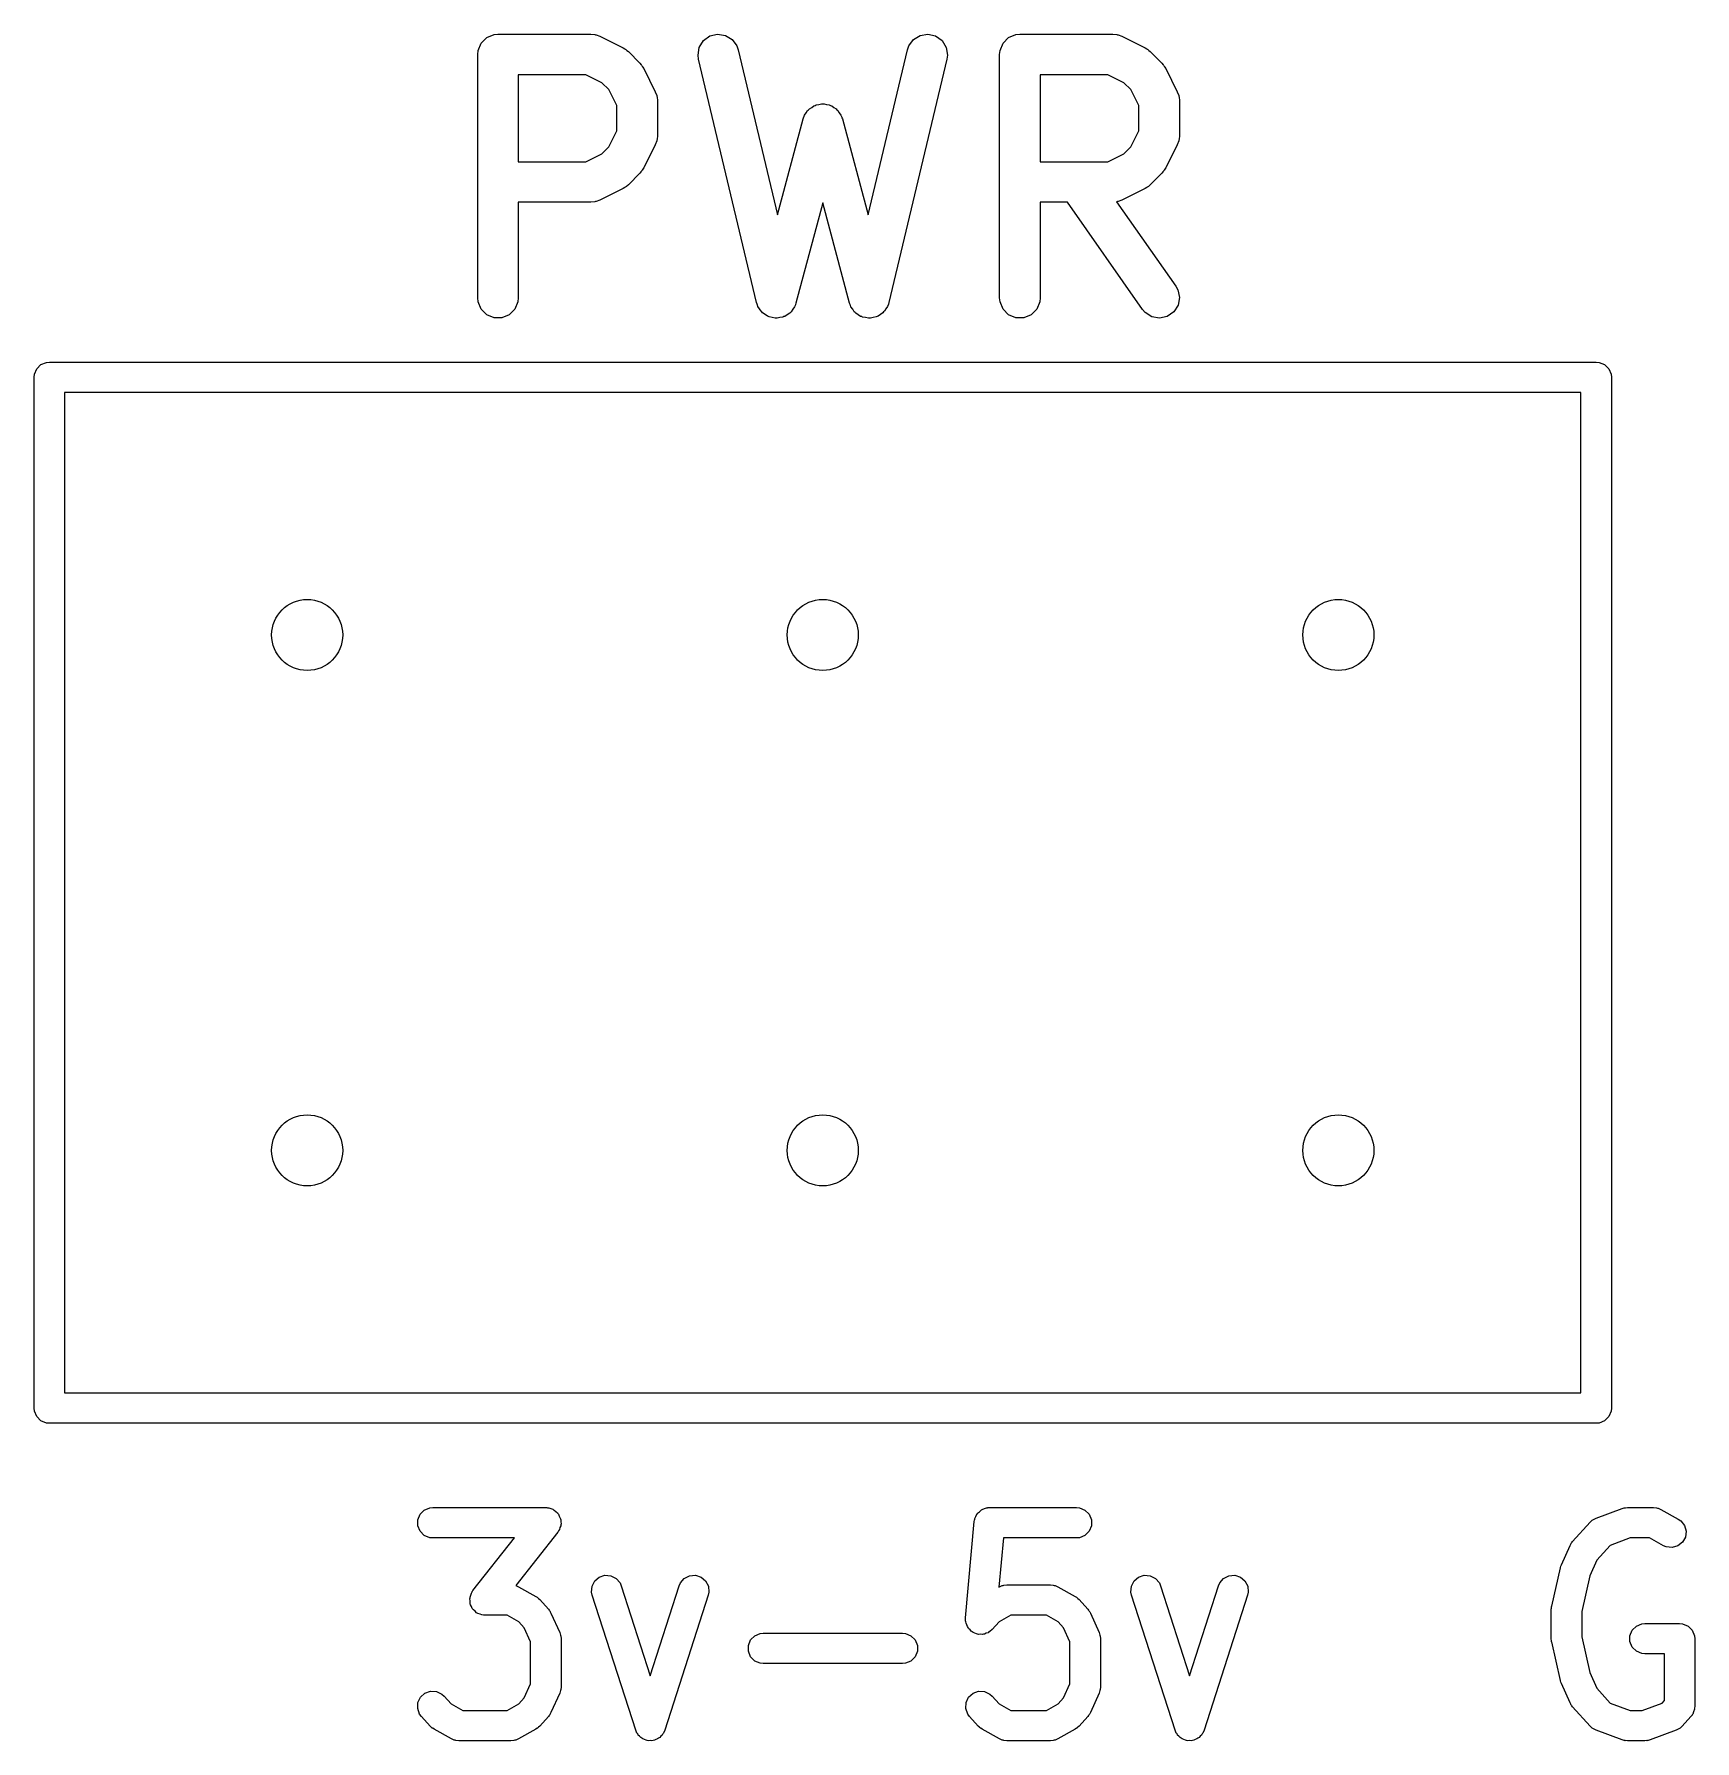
# Model space of a CAD drawing. Extents: x -0.08 to 2.08, y -0.05 to 2.57.
# Drawn here: x 0.9179 to 1.24, y 2.2331 to 2.5642 of the extents above; entities that cross this region are included whole.
import ezdxf

# ---------------------------------------------------------------- set-up
doc = ezdxf.new("R2010")
doc.units = 0
doc.header["$MEASUREMENT"] = 0
doc.layers.add('BLACK', color=7, linetype='CONTINUOUS')

msp = doc.modelspace()

# ---------------------------------------------------------------- linework, layer by layer
at = {"layer": 'BLACK', "linetype": 'CONTINUOUS'}
for p, q in [((1.0046, 2.56246), (1.00569, 2.56355)), ((1.00569, 2.56355), (1.00711, 2.56413)), ((1.00711, 2.56413), (1.00787, 2.56421)), ((1.00787, 2.56421), (1.02587, 2.56421)), ((1.02587, 2.56421), (1.02664, 2.56413)), ((1.02664, 2.56413), (1.02677, 2.56408)), ((1.02677, 2.56408), (1.02691, 2.56407)), ((1.02691, 2.56407), (1.02763, 2.56379)), ((1.02763, 2.56379), (1.03213, 2.56154)), ((1.04773, 2.56295), (1.04898, 2.56385)), ((1.04898, 2.56385), (1.05047, 2.56421)), ((1.05047, 2.56421), (1.05199, 2.56396)), ((1.05199, 2.56396), (1.0533, 2.56316)), ((1.0533, 2.56316), (1.0542, 2.56191)), ((1.08754, 2.56191), (1.08844, 2.56316)), ((1.08844, 2.56316), (1.08974, 2.56396)), ((1.08974, 2.56396), (1.09126, 2.56421)), ((1.09126, 2.56421), (1.09276, 2.56385)), ((1.09276, 2.56385), (1.094, 2.56295)), ((1.10584, 2.56246), (1.10692, 2.56355)), ((1.10692, 2.56355), (1.10834, 2.56413)), ((1.10834, 2.56413), (1.10911, 2.56421)), ((1.10911, 2.56421), (1.12711, 2.56421)), ((1.12711, 2.56421), (1.12788, 2.56413)), ((1.12788, 2.56413), (1.12801, 2.56408)), ((1.12801, 2.56408), (1.12815, 2.56407)), ((1.12815, 2.56407), (1.12887, 2.56379)), ((1.12887, 2.56379), (1.13337, 2.56154)), ((1.00394, 2.56027), (1.00401, 2.56104)), ((1.00394, 2.51303), (1.00394, 2.56027)), ((1.00401, 2.56104), (1.0046, 2.56246)), ((1.03213, 2.56154), (1.03246, 2.56134)), ((1.03246, 2.56134), (1.03256, 2.5613)), ((1.03256, 2.5613), (1.03267, 2.56121)), ((1.03267, 2.56121), (1.03279, 2.56113)), ((1.03279, 2.56113), (1.03285, 2.56105)), ((1.03285, 2.56105), (1.03316, 2.56081)), ((1.03316, 2.56081), (1.0354, 2.55856)), ((1.04668, 2.56012), (1.04693, 2.56164)), ((1.04679, 2.55936), (1.04668, 2.56012)), ((1.04693, 2.56164), (1.04773, 2.56295)), ((1.0542, 2.56191), (1.05445, 2.56118)), ((1.05445, 2.56118), (1.06208, 2.52912)), ((1.07965, 2.52912), (1.08728, 2.56118)), ((1.08728, 2.56118), (1.08754, 2.56191)), ((1.094, 2.56295), (1.0948, 2.56164)), ((1.0948, 2.56164), (1.09505, 2.56012)), ((1.09505, 2.56012), (1.09494, 2.55936)), ((1.10517, 2.56027), (1.10525, 2.56104)), ((1.10517, 2.51303), (1.10517, 2.56027)), ((1.10525, 2.56104), (1.10584, 2.56246)), ((1.13337, 2.56154), (1.1337, 2.56134)), ((1.1337, 2.56134), (1.1338, 2.5613)), ((1.1338, 2.5613), (1.1339, 2.56121)), ((1.1339, 2.56121), (1.13402, 2.56113)), ((1.13402, 2.56113), (1.13409, 2.56105)), ((1.13409, 2.56105), (1.13439, 2.56081)), ((1.13439, 2.56081), (1.13664, 2.55856)), ((1.02494, 2.55633), (1.01181, 2.55633)), ((1.01181, 2.55633), (1.01181, 2.53946)), ((1.02804, 2.55479), (1.02494, 2.55633)), ((1.0354, 2.55856), (1.03565, 2.55825)), ((1.03565, 2.55825), (1.03573, 2.55819)), ((1.03573, 2.55819), (1.03581, 2.55807)), ((1.03581, 2.55807), (1.03589, 2.55796)), ((1.03589, 2.55796), (1.03593, 2.55786)), ((1.03593, 2.55786), (1.03614, 2.55753)), ((1.03614, 2.55753), (1.03839, 2.55303)), ((1.05804, 2.51212), (1.04679, 2.55936)), ((1.09494, 2.55936), (1.08369, 2.51212)), ((1.12618, 2.55633), (1.11305, 2.55633)), ((1.11305, 2.55633), (1.11305, 2.53946)), ((1.12928, 2.55479), (1.12618, 2.55633)), ((1.13664, 2.55856), (1.13689, 2.55825)), ((1.13689, 2.55825), (1.13697, 2.55819)), ((1.13697, 2.55819), (1.13704, 2.55807)), ((1.13704, 2.55807), (1.13713, 2.55796)), ((1.13713, 2.55796), (1.13717, 2.55786)), ((1.13717, 2.55786), (1.13738, 2.55753)), ((1.13738, 2.55753), (1.13963, 2.55303)), ((1.02939, 2.55344), (1.02804, 2.55479)), ((1.03093, 2.55034), (1.02939, 2.55344)), ((1.03839, 2.55303), (1.03867, 2.55231)), ((1.13062, 2.55344), (1.12928, 2.55479)), ((1.13217, 2.55034), (1.13062, 2.55344)), ((1.13963, 2.55303), (1.13991, 2.55231)), ((1.03093, 2.54545), (1.03093, 2.55034)), ((1.03867, 2.55231), (1.03868, 2.55217)), ((1.03868, 2.55217), (1.03873, 2.55204)), ((1.03873, 2.55204), (1.03881, 2.55127)), ((1.03881, 2.55127), (1.03881, 2.54452)), ((1.06811, 2.54953), (1.06827, 2.54973)), ((1.06827, 2.54973), (1.06872, 2.54999)), ((1.06872, 2.54999), (1.06913, 2.55031)), ((1.06913, 2.55031), (1.06938, 2.55037)), ((1.06938, 2.55037), (1.0696, 2.5505)), ((1.0696, 2.5505), (1.07011, 2.55057)), ((1.07011, 2.55057), (1.07061, 2.5507)), ((1.07061, 2.5507), (1.07087, 2.55067)), ((1.07087, 2.55067), (1.07112, 2.5507)), ((1.07112, 2.5507), (1.07162, 2.55057)), ((1.07162, 2.55057), (1.07214, 2.5505)), ((1.07214, 2.5505), (1.07236, 2.55037)), ((1.07236, 2.55037), (1.0726, 2.55031)), ((1.0726, 2.55031), (1.07302, 2.54999)), ((1.07302, 2.54999), (1.07347, 2.54973)), ((1.07347, 2.54973), (1.07362, 2.54953)), ((1.13217, 2.54545), (1.13217, 2.55034)), ((1.13991, 2.55231), (1.13992, 2.55217)), ((1.13992, 2.55217), (1.13997, 2.55204)), ((1.13997, 2.55204), (1.14004, 2.55127)), ((1.14004, 2.55127), (1.14004, 2.54452)), ((1.06208, 2.52912), (1.06706, 2.54779)), ((1.06706, 2.54779), (1.06713, 2.54797)), ((1.06713, 2.54797), (1.06714, 2.54804)), ((1.06714, 2.54804), (1.06719, 2.54813)), ((1.06719, 2.54813), (1.06733, 2.54851)), ((1.06733, 2.54851), (1.06765, 2.54892)), ((1.06765, 2.54892), (1.06791, 2.54937)), ((1.06791, 2.54937), (1.06811, 2.54953)), ((1.07362, 2.54953), (1.07382, 2.54937)), ((1.07382, 2.54937), (1.07408, 2.54892)), ((1.07408, 2.54892), (1.0744, 2.54851)), ((1.0744, 2.54851), (1.07454, 2.54813)), ((1.07454, 2.54813), (1.07459, 2.54804)), ((1.07459, 2.54804), (1.0746, 2.54797)), ((1.0746, 2.54797), (1.07467, 2.54779)), ((1.07467, 2.54779), (1.07965, 2.52912)), ((1.02939, 2.54236), (1.03093, 2.54545)), ((1.03867, 2.54348), (1.03839, 2.54276)), ((1.03868, 2.54363), (1.03867, 2.54348)), ((1.03873, 2.54376), (1.03868, 2.54363)), ((1.03881, 2.54452), (1.03873, 2.54376)), ((1.13062, 2.54236), (1.13217, 2.54545)), ((1.13991, 2.54348), (1.13963, 2.54276)), ((1.13992, 2.54363), (1.13991, 2.54348)), ((1.13997, 2.54376), (1.13992, 2.54363)), ((1.14004, 2.54452), (1.13997, 2.54376)), ((1.02494, 2.53946), (1.02804, 2.54101)), ((1.02804, 2.54101), (1.02939, 2.54236)), ((1.03839, 2.54276), (1.03614, 2.53826)), ((1.12618, 2.53946), (1.12928, 2.54101)), ((1.12928, 2.54101), (1.13062, 2.54236)), ((1.13963, 2.54276), (1.13738, 2.53826)), ((1.01181, 2.53946), (1.02494, 2.53946)), ((1.0354, 2.53724), (1.03316, 2.53499)), ((1.03565, 2.53754), (1.0354, 2.53724)), ((1.03573, 2.53761), (1.03565, 2.53754)), ((1.03581, 2.53773), (1.03573, 2.53761)), ((1.03589, 2.53784), (1.03581, 2.53773)), ((1.03593, 2.53793), (1.03589, 2.53784)), ((1.03614, 2.53826), (1.03593, 2.53793)), ((1.11305, 2.53946), (1.12618, 2.53946)), ((1.13664, 2.53724), (1.13439, 2.53499)), ((1.13689, 2.53754), (1.13664, 2.53724)), ((1.13697, 2.53761), (1.13689, 2.53754)), ((1.13704, 2.53773), (1.13697, 2.53761)), ((1.13713, 2.53784), (1.13704, 2.53773)), ((1.13717, 2.53793), (1.13713, 2.53784)), ((1.13738, 2.53826), (1.13717, 2.53793)), ((1.03213, 2.53425), (1.02763, 2.532)), ((1.03246, 2.53446), (1.03213, 2.53425)), ((1.03256, 2.5345), (1.03246, 2.53446)), ((1.03267, 2.53459), (1.03256, 2.5345)), ((1.03279, 2.53466), (1.03267, 2.53459)), ((1.03285, 2.53474), (1.03279, 2.53466)), ((1.03316, 2.53499), (1.03285, 2.53474)), ((1.13337, 2.53425), (1.12887, 2.532)), ((1.1337, 2.53446), (1.13337, 2.53425)), ((1.1338, 2.5345), (1.1337, 2.53446)), ((1.1339, 2.53459), (1.1338, 2.5345)), ((1.13402, 2.53466), (1.1339, 2.53459)), ((1.13409, 2.53474), (1.13402, 2.53466)), ((1.13439, 2.53499), (1.13409, 2.53474)), ((1.02587, 2.53159), (1.01181, 2.53159)), ((1.01181, 2.53159), (1.01181, 2.51303)), ((1.02664, 2.53166), (1.02587, 2.53159)), ((1.02677, 2.53172), (1.02664, 2.53166)), ((1.02691, 2.53173), (1.02677, 2.53172)), ((1.02763, 2.532), (1.02691, 2.53173)), ((1.07087, 2.53149), (1.06567, 2.51201)), ((1.07606, 2.51201), (1.07087, 2.53149)), ((1.11831, 2.53159), (1.11305, 2.53159)), ((1.11305, 2.53159), (1.11305, 2.51303)), ((1.13288, 2.51077), (1.11831, 2.53159)), ((1.12788, 2.53166), (1.12787, 2.53166)), ((1.12787, 2.53166), (1.13933, 2.51529)), ((1.12801, 2.53172), (1.12788, 2.53166)), ((1.12815, 2.53173), (1.12801, 2.53172)), ((1.12887, 2.532), (1.12815, 2.53173)), ((1.13933, 2.51529), (1.13971, 2.51461)), ((1.13971, 2.51461), (1.14004, 2.51311)), ((1.00401, 2.51226), (1.00394, 2.51303)), ((1.0046, 2.51084), (1.00401, 2.51226)), ((1.00569, 2.50975), (1.0046, 2.51084)), ((1.01115, 2.51084), (1.01006, 2.50975)), ((1.01174, 2.51226), (1.01115, 2.51084)), ((1.01181, 2.51303), (1.01174, 2.51226)), ((1.05813, 2.51185), (1.05804, 2.51212)), ((1.05814, 2.51176), (1.05813, 2.51185)), ((1.05819, 2.51167), (1.05814, 2.51176)), ((1.05829, 2.51139), (1.05819, 2.51167)), ((1.05862, 2.51092), (1.05829, 2.51139)), ((1.05891, 2.51043), (1.05862, 2.51092)), ((1.05907, 2.51031), (1.05891, 2.51043)), ((1.05919, 2.51014), (1.05907, 2.51031)), ((1.05968, 2.50984), (1.05919, 2.51014)), ((1.06447, 2.51007), (1.06397, 2.50978)), ((1.06459, 2.51023), (1.06447, 2.51007)), ((1.06475, 2.51035), (1.06459, 2.51023)), ((1.06505, 2.51084), (1.06475, 2.51035)), ((1.0654, 2.51129), (1.06505, 2.51084)), ((1.06551, 2.51157), (1.0654, 2.51129)), ((1.06556, 2.51166), (1.06551, 2.51157)), ((1.06557, 2.51175), (1.06556, 2.51166)), ((1.06567, 2.51201), (1.06557, 2.51175)), ((1.07616, 2.51175), (1.07606, 2.51201)), ((1.07617, 2.51166), (1.07616, 2.51175)), ((1.07623, 2.51157), (1.07617, 2.51166)), ((1.07633, 2.51129), (1.07623, 2.51157)), ((1.07668, 2.51084), (1.07633, 2.51129)), ((1.07698, 2.51035), (1.07668, 2.51084)), ((1.07714, 2.51023), (1.07698, 2.51035)), ((1.07727, 2.51007), (1.07714, 2.51023)), ((1.07776, 2.50978), (1.07727, 2.51007)), ((1.08254, 2.51014), (1.08206, 2.50984)), ((1.08266, 2.51031), (1.08254, 2.51014)), ((1.08282, 2.51043), (1.08266, 2.51031)), ((1.08311, 2.51092), (1.08282, 2.51043)), ((1.08344, 2.51139), (1.08311, 2.51092)), ((1.08354, 2.51167), (1.08344, 2.51139)), ((1.08359, 2.51176), (1.08354, 2.51167)), ((1.0836, 2.51185), (1.08359, 2.51176)), ((1.08369, 2.51212), (1.0836, 2.51185)), ((1.10525, 2.51226), (1.10517, 2.51303)), ((1.10584, 2.51084), (1.10525, 2.51226)), ((1.10692, 2.50975), (1.10584, 2.51084)), ((1.11238, 2.51084), (1.1113, 2.50975)), ((1.11297, 2.51226), (1.11238, 2.51084)), ((1.11305, 2.51303), (1.11297, 2.51226)), ((1.13339, 2.51018), (1.13288, 2.51077)), ((1.13468, 2.50936), (1.13339, 2.51018)), ((1.13895, 2.5103), (1.13769, 2.50942)), ((1.13978, 2.5116), (1.13895, 2.5103)), ((1.14004, 2.51311), (1.13978, 2.5116)), ((1.00711, 2.50917), (1.00569, 2.50975)), ((1.00864, 2.50917), (1.00711, 2.50917)), ((1.01006, 2.50975), (1.00864, 2.50917)), ((1.06013, 2.50949), (1.05968, 2.50984)), ((1.06033, 2.50944), (1.06013, 2.50949)), ((1.0605, 2.50934), (1.06033, 2.50944)), ((1.06106, 2.50925), (1.0605, 2.50934)), ((1.06161, 2.5091), (1.06106, 2.50925)), ((1.06181, 2.50913), (1.06161, 2.5091)), ((1.06201, 2.50909), (1.06181, 2.50913)), ((1.06257, 2.50923), (1.06201, 2.50909)), ((1.06314, 2.5093), (1.06257, 2.50923)), ((1.06331, 2.5094), (1.06314, 2.5093)), ((1.06351, 2.50945), (1.06331, 2.5094)), ((1.06397, 2.50978), (1.06351, 2.50945)), ((1.07822, 2.50945), (1.07776, 2.50978)), ((1.07842, 2.5094), (1.07822, 2.50945)), ((1.0786, 2.5093), (1.07842, 2.5094)), ((1.07916, 2.50923), (1.0786, 2.5093)), ((1.07972, 2.50909), (1.07916, 2.50923)), ((1.07992, 2.50913), (1.07972, 2.50909)), ((1.08012, 2.5091), (1.07992, 2.50913)), ((1.08067, 2.50925), (1.08012, 2.5091)), ((1.08123, 2.50934), (1.08067, 2.50925)), ((1.08141, 2.50944), (1.08123, 2.50934)), ((1.0816, 2.50949), (1.08141, 2.50944)), ((1.08206, 2.50984), (1.0816, 2.50949)), ((1.10834, 2.50917), (1.10692, 2.50975)), ((1.10988, 2.50917), (1.10834, 2.50917)), ((1.1113, 2.50975), (1.10988, 2.50917)), ((1.13619, 2.50909), (1.13468, 2.50936)), ((1.13769, 2.50942), (1.13619, 2.50909)), ((0.91841, 2.49928), (0.91923, 2.50009)), ((0.91923, 2.50009), (0.92029, 2.50053)), ((0.92029, 2.50053), (0.92087, 2.50059)), ((0.92087, 2.50059), (1.22087, 2.50059)), ((1.22087, 2.50059), (1.22144, 2.50053)), ((1.22144, 2.50053), (1.22251, 2.50009)), ((1.22251, 2.50009), (1.22332, 2.49928)), ((0.91791, 2.49764), (0.91797, 2.49821)), ((0.91791, 2.29764), (0.91791, 2.49764)), ((0.91797, 2.49821), (0.91841, 2.49928)), ((1.22332, 2.49928), (1.22376, 2.49821)), ((1.22376, 2.49821), (1.22382, 2.49764)), ((1.22382, 2.49764), (1.22382, 2.29764)), ((0.92382, 2.49469), (0.92382, 2.30059)), ((1.21791, 2.49469), (0.92382, 2.49469)), ((1.21791, 2.30059), (1.21791, 2.49469)), ((0.92382, 2.30059), (1.21791, 2.30059)), ((0.91797, 2.29706), (0.91791, 2.29764)), ((0.91841, 2.296), (0.91797, 2.29706)), ((0.91923, 2.29518), (0.91841, 2.296)), ((0.92029, 2.29474), (0.91923, 2.29518)), ((0.92087, 2.29469), (0.92029, 2.29474)), ((1.22144, 2.29474), (1.22087, 2.29469)), ((1.22251, 2.29518), (1.22144, 2.29474)), ((1.22332, 2.296), (1.22251, 2.29518)), ((1.22376, 2.29706), (1.22332, 2.296)), ((1.22382, 2.29764), (1.22376, 2.29706)), ((1.22087, 2.29469), (0.92087, 2.29469)), ((0.99358, 2.27786), (0.99464, 2.2783)), ((0.99464, 2.2783), (0.99522, 2.27835)), ((0.99522, 2.27835), (1.01715, 2.27835)), ((1.01715, 2.27835), (1.01732, 2.27834)), ((1.01732, 2.27834), (1.01738, 2.27834)), ((1.01738, 2.27834), (1.01746, 2.27832)), ((1.01746, 2.27832), (1.01773, 2.2783)), ((1.01773, 2.2783), (1.0181, 2.27814)), ((1.10222, 2.27813), (1.10263, 2.2783)), ((1.10263, 2.2783), (1.10283, 2.27832)), ((1.10283, 2.27832), (1.10289, 2.27834)), ((1.10289, 2.27834), (1.10297, 2.27833)), ((1.10297, 2.27833), (1.10321, 2.27835)), ((1.10321, 2.27835), (1.12008, 2.27835)), ((1.12008, 2.27835), (1.12065, 2.2783)), ((1.12065, 2.2783), (1.12172, 2.27786)), ((1.22591, 2.27817), (1.2263, 2.27827)), ((1.2263, 2.27827), (1.22636, 2.2783)), ((1.22636, 2.2783), (1.22642, 2.2783)), ((1.22642, 2.2783), (1.22647, 2.27832)), ((1.22647, 2.27832), (1.22654, 2.27831)), ((1.22654, 2.27831), (1.22694, 2.27835)), ((1.22694, 2.27835), (1.232, 2.27835)), ((1.232, 2.27835), (1.23258, 2.2783)), ((1.23258, 2.2783), (1.23274, 2.27823)), ((1.23274, 2.27823), (1.23291, 2.27821)), ((1.23291, 2.27821), (1.23344, 2.27798)), ((0.99232, 2.27598), (0.99276, 2.27704)), ((0.99232, 2.27482), (0.99232, 2.27598)), ((0.99276, 2.27704), (0.99358, 2.27786)), ((1.0181, 2.27814), (1.01849, 2.27803)), ((1.01849, 2.27803), (1.01863, 2.27792)), ((1.01863, 2.27792), (1.01879, 2.27786)), ((1.01879, 2.27786), (1.01908, 2.27757)), ((1.01908, 2.27757), (1.0194, 2.27732)), ((1.0194, 2.27732), (1.01948, 2.27717)), ((1.01948, 2.27717), (1.01961, 2.27704)), ((1.01961, 2.27704), (1.01976, 2.27667)), ((1.01976, 2.27667), (1.01996, 2.27631)), ((1.01996, 2.27631), (1.01998, 2.27614)), ((1.01998, 2.27614), (1.02005, 2.27598)), ((1.02005, 2.27598), (1.02005, 2.27557)), ((1.02005, 2.27557), (1.0201, 2.27517)), ((1.0201, 2.27517), (1.02005, 2.275)), ((1.02005, 2.275), (1.02005, 2.27482)), ((1.09858, 2.25692), (1.10026, 2.27567)), ((1.10026, 2.27567), (1.10031, 2.2759)), ((1.10031, 2.27598), (1.10034, 2.27604)), ((1.10031, 2.2759), (1.10031, 2.27598)), ((1.10034, 2.27604), (1.10037, 2.27623)), ((1.10037, 2.27623), (1.10058, 2.27663)), ((1.10058, 2.27663), (1.10075, 2.27704)), ((1.10075, 2.27704), (1.10085, 2.27714)), ((1.10085, 2.27714), (1.10091, 2.27725)), ((1.10091, 2.27725), (1.10125, 2.27754)), ((1.10125, 2.27754), (1.10157, 2.27786)), ((1.10157, 2.27786), (1.10169, 2.27791)), ((1.10169, 2.27791), (1.10179, 2.27799)), ((1.10179, 2.27799), (1.10222, 2.27813)), ((1.12172, 2.27786), (1.12253, 2.27704)), ((1.12253, 2.27704), (1.12297, 2.27598)), ((1.12297, 2.27598), (1.12297, 2.27482)), ((1.21631, 2.27175), (1.21968, 2.2755)), ((1.21968, 2.2755), (1.22011, 2.27589)), ((1.22011, 2.27589), (1.22023, 2.27595)), ((1.22023, 2.27595), (1.22033, 2.27604)), ((1.22033, 2.27604), (1.22085, 2.27629)), ((1.22085, 2.27629), (1.22591, 2.27817)), ((1.23344, 2.27798), (1.23681, 2.27611)), ((1.23681, 2.27611), (1.23729, 2.27578)), ((1.23729, 2.27578), (1.238, 2.27488)), ((1.238, 2.27488), (1.23832, 2.27377)), ((0.99276, 2.27376), (0.99232, 2.27482)), ((0.99358, 2.27295), (0.99276, 2.27376)), ((0.99464, 2.2725), (0.99358, 2.27295)), ((0.99522, 2.27245), (0.99464, 2.2725)), ((1.01107, 2.27245), (0.99522, 2.27245)), ((1.00302, 2.26223), (1.01107, 2.27245)), ((1.01947, 2.27357), (1.01131, 2.26321)), ((1.01956, 2.27372), (1.01947, 2.27357)), ((1.01961, 2.27376), (1.01956, 2.27372)), ((1.01964, 2.27383), (1.01961, 2.27376)), ((1.01979, 2.27406), (1.01964, 2.27383)), ((1.0199, 2.27445), (1.01979, 2.27406)), ((1.02005, 2.27482), (1.0199, 2.27445)), ((1.1059, 2.27245), (1.10505, 2.26293)), ((1.12008, 2.27245), (1.1059, 2.27245)), ((1.12065, 2.2725), (1.12008, 2.27245)), ((1.12172, 2.27295), (1.12065, 2.2725)), ((1.12253, 2.27376), (1.12172, 2.27295)), ((1.12297, 2.27482), (1.12253, 2.27376)), ((1.21616, 2.27154), (1.21631, 2.27175)), ((1.22747, 2.27245), (1.22359, 2.27101)), ((1.23124, 2.27245), (1.22747, 2.27245)), ((1.23394, 2.27094), (1.23124, 2.27245)), ((1.23763, 2.27162), (1.23673, 2.2709)), ((1.23819, 2.27262), (1.23763, 2.27162)), ((1.23832, 2.27377), (1.23819, 2.27262)), ((1.21412, 2.26724), (1.21581, 2.27099)), ((1.21581, 2.27099), (1.21594, 2.27121)), ((1.21594, 2.27121), (1.21597, 2.27129)), ((1.21597, 2.27129), (1.21604, 2.27138)), ((1.21604, 2.27138), (1.2161, 2.27149)), ((1.2161, 2.27149), (1.21616, 2.27154)), ((1.22359, 2.27101), (1.22101, 2.26814)), ((1.23447, 2.27071), (1.23394, 2.27094)), ((1.23562, 2.27058), (1.23447, 2.27071)), ((1.23673, 2.2709), (1.23562, 2.27058)), ((1.02753, 2.26486), (1.02863, 2.26521)), ((1.02863, 2.26521), (1.02978, 2.26512)), ((1.02978, 2.26512), (1.0308, 2.26459)), ((1.044, 2.26459), (1.04503, 2.26512)), ((1.04503, 2.26512), (1.04618, 2.26521)), ((1.04618, 2.26521), (1.04727, 2.26486)), ((1.13214, 2.26486), (1.13324, 2.26521)), ((1.13324, 2.26521), (1.13439, 2.26512)), ((1.13439, 2.26512), (1.13541, 2.26459)), ((1.14861, 2.26459), (1.14964, 2.26512)), ((1.14964, 2.26512), (1.15079, 2.26521)), ((1.15079, 2.26521), (1.15188, 2.26486)), ((1.21225, 2.25918), (1.21394, 2.26668)), ((1.21394, 2.26669), (1.21403, 2.26696)), ((1.21394, 2.26668), (1.21394, 2.26669)), ((1.21394, 2.26668), (1.21394, 2.26668)), ((1.21403, 2.26696), (1.21412, 2.26722)), ((1.21412, 2.26723), (1.21412, 2.26724)), ((1.21412, 2.26722), (1.21412, 2.26723)), ((1.21963, 2.26509), (1.21808, 2.2582)), ((1.22101, 2.26814), (1.21963, 2.26509)), ((1.0026, 2.26135), (1.00271, 2.26174)), ((1.00271, 2.26174), (1.00286, 2.26197)), ((1.00286, 2.26197), (1.00289, 2.26204)), ((1.00289, 2.26204), (1.00293, 2.26209)), ((1.00293, 2.26209), (1.00302, 2.26223)), ((1.01131, 2.26321), (1.01184, 2.26298)), ((1.01184, 2.26298), (1.01521, 2.26111)), ((1.02603, 2.26194), (1.02613, 2.26309)), ((1.02615, 2.26137), (1.02603, 2.26194)), ((1.02613, 2.26309), (1.02665, 2.26411)), ((1.02665, 2.26411), (1.02753, 2.26486)), ((1.0308, 2.26459), (1.03155, 2.26371)), ((1.03155, 2.26371), (1.03178, 2.26318)), ((1.03178, 2.26318), (1.0374, 2.24568)), ((1.0374, 2.24568), (1.04303, 2.26318)), ((1.04303, 2.26318), (1.04326, 2.26371)), ((1.04326, 2.26371), (1.044, 2.26459)), ((1.04727, 2.26486), (1.04815, 2.26411)), ((1.04815, 2.26411), (1.04868, 2.26309)), ((1.04877, 2.26194), (1.04865, 2.26137)), ((1.04868, 2.26309), (1.04877, 2.26194)), ((1.10505, 2.26293), (1.10515, 2.26298)), ((1.10515, 2.26298), (1.10568, 2.26321)), ((1.10568, 2.26321), (1.10585, 2.26323)), ((1.10585, 2.26323), (1.106, 2.2633)), ((1.106, 2.2633), (1.10658, 2.26336)), ((1.10658, 2.26336), (1.11502, 2.26336)), ((1.11502, 2.26336), (1.11559, 2.2633)), ((1.11559, 2.2633), (1.11575, 2.26323)), ((1.11575, 2.26323), (1.11592, 2.26321)), ((1.11592, 2.26321), (1.11645, 2.26298)), ((1.11645, 2.26298), (1.11983, 2.26111)), ((1.13064, 2.26194), (1.13074, 2.26309)), ((1.13077, 2.26137), (1.13064, 2.26194)), ((1.13074, 2.26309), (1.13126, 2.26411)), ((1.13126, 2.26411), (1.13214, 2.26486)), ((1.13541, 2.26459), (1.13616, 2.26371)), ((1.13616, 2.26371), (1.13639, 2.26318)), ((1.13639, 2.26318), (1.14201, 2.24568)), ((1.14201, 2.24568), (1.14764, 2.26318)), ((1.14764, 2.26318), (1.14787, 2.26371)), ((1.14787, 2.26371), (1.14861, 2.26459)), ((1.15188, 2.26486), (1.15276, 2.26411)), ((1.15276, 2.26411), (1.15329, 2.26309)), ((1.15338, 2.26194), (1.15326, 2.26137)), ((1.15329, 2.26309), (1.15338, 2.26194)), ((1.0024, 2.26063), (1.00245, 2.2608)), ((1.00245, 2.26023), (1.0024, 2.26063)), ((1.00245, 2.26098), (1.0026, 2.26135)), ((1.00245, 2.2608), (1.00245, 2.26098)), ((1.00245, 2.25983), (1.00245, 2.26023)), ((1.00251, 2.25966), (1.00245, 2.25983)), ((1.00254, 2.25949), (1.00251, 2.25966)), ((1.00273, 2.25914), (1.00254, 2.25949)), ((1.00289, 2.25876), (1.00273, 2.25914)), ((1.00301, 2.25864), (1.00289, 2.25876)), ((1.0031, 2.25848), (1.00301, 2.25864)), ((1.00342, 2.25823), (1.0031, 2.25848)), ((1.01521, 2.26111), (1.01548, 2.26093)), ((1.01548, 2.26093), (1.01555, 2.26089)), ((1.01555, 2.26089), (1.01561, 2.26083)), ((1.01561, 2.26083), (1.01569, 2.26078)), ((1.01569, 2.26078), (1.01574, 2.26072)), ((1.01574, 2.26072), (1.01597, 2.2605)), ((1.01597, 2.2605), (1.01766, 2.25863)), ((1.01766, 2.25863), (1.01782, 2.25842)), ((1.01782, 2.25842), (1.01787, 2.25837)), ((1.01787, 2.25837), (1.01793, 2.25826)), ((1.03459, 2.23513), (1.02615, 2.26137)), ((1.04865, 2.26137), (1.04021, 2.23513)), ((1.11983, 2.26111), (1.12009, 2.26093)), ((1.12009, 2.26093), (1.12016, 2.26089)), ((1.12016, 2.26089), (1.12023, 2.26083)), ((1.12023, 2.26083), (1.1203, 2.26078)), ((1.1203, 2.26078), (1.12035, 2.26072)), ((1.12035, 2.26072), (1.12059, 2.2605)), ((1.12059, 2.2605), (1.12227, 2.25863)), ((1.12227, 2.25863), (1.12243, 2.25842)), ((1.12243, 2.25842), (1.12248, 2.25837)), ((1.12248, 2.25837), (1.12254, 2.25826)), ((1.1392, 2.23513), (1.13077, 2.26137)), ((1.15326, 2.26137), (1.14482, 2.23513)), ((1.21218, 2.2586), (1.21221, 2.25885)), ((1.21218, 2.25858), (1.21218, 2.2586)), ((1.21218, 2.25853), (1.21218, 2.25858)), ((1.21218, 2.2529), (1.21218, 2.25853)), ((1.21221, 2.25885), (1.21223, 2.2591)), ((1.21223, 2.2591), (1.21224, 2.25913)), ((1.21224, 2.25913), (1.21225, 2.25918)), ((1.0037, 2.25795), (1.00342, 2.25823)), ((1.00387, 2.25788), (1.0037, 2.25795)), ((1.004, 2.25777), (1.00387, 2.25788)), ((1.00439, 2.25766), (1.004, 2.25777)), ((1.00477, 2.25751), (1.00439, 2.25766)), ((1.00504, 2.25748), (1.00477, 2.25751)), ((1.00511, 2.25746), (1.00504, 2.25748)), ((1.00518, 2.25747), (1.00511, 2.25746)), ((1.00534, 2.25745), (1.00518, 2.25747)), ((1.00964, 2.25745), (1.00534, 2.25745)), ((1.01191, 2.25619), (1.00964, 2.25745)), ((1.01296, 2.25502), (1.01191, 2.25619)), ((1.0142, 2.25227), (1.01296, 2.25502)), ((1.01793, 2.25826), (1.018, 2.25816)), ((1.018, 2.25816), (1.01803, 2.25809)), ((1.01803, 2.25809), (1.01816, 2.25786)), ((1.01816, 2.25786), (1.01985, 2.25412)), ((1.09858, 2.25634), (1.09858, 2.25692)), ((1.09865, 2.25614), (1.09858, 2.25634)), ((1.09866, 2.25593), (1.09865, 2.25614)), ((1.09882, 2.25559), (1.09866, 2.25593)), ((1.09893, 2.25524), (1.09882, 2.25559)), ((1.09906, 2.25508), (1.09893, 2.25524)), ((1.09915, 2.25489), (1.09906, 2.25508)), ((1.10507, 2.25619), (1.10371, 2.25468)), ((1.10735, 2.25745), (1.10507, 2.25619)), ((1.11425, 2.25745), (1.10735, 2.25745)), ((1.11653, 2.25619), (1.11425, 2.25745)), ((1.11758, 2.25502), (1.11653, 2.25619)), ((1.11881, 2.25227), (1.11758, 2.25502)), ((1.12254, 2.25826), (1.12262, 2.25816)), ((1.12262, 2.25816), (1.12264, 2.25809)), ((1.12264, 2.25809), (1.12277, 2.25786)), ((1.12277, 2.25786), (1.12446, 2.25412)), ((1.21808, 2.2582), (1.21808, 2.25323)), ((1.22786, 2.25454), (1.22867, 2.25536)), ((1.22867, 2.25536), (1.22974, 2.2558)), ((1.22974, 2.2558), (1.23031, 2.25586)), ((1.23031, 2.25586), (1.23706, 2.25586)), ((1.23706, 2.25586), (1.23764, 2.2558)), ((1.23764, 2.2558), (1.2387, 2.25536)), ((1.2387, 2.25536), (1.23952, 2.25454)), ((1.0142, 2.24416), (1.0142, 2.25227)), ((1.01985, 2.25412), (1.02003, 2.25357)), ((1.02003, 2.25357), (1.02003, 2.25352)), ((1.02003, 2.25352), (1.02005, 2.25348)), ((1.02005, 2.25348), (1.02011, 2.2529)), ((1.02011, 2.2529), (1.02011, 2.24353)), ((1.05644, 2.2516), (1.05688, 2.25267)), ((1.05688, 2.25267), (1.0577, 2.25348)), ((1.0577, 2.25348), (1.05876, 2.25392)), ((1.05876, 2.25392), (1.05934, 2.25398)), ((1.05934, 2.25398), (1.08633, 2.25398)), ((1.08633, 2.25398), (1.08691, 2.25392)), ((1.08691, 2.25392), (1.08797, 2.25348)), ((1.08797, 2.25348), (1.08879, 2.25267)), ((1.08879, 2.25267), (1.08923, 2.2516)), ((1.09943, 2.25464), (1.09915, 2.25489)), ((1.09966, 2.25435), (1.09943, 2.25464)), ((1.09985, 2.25426), (1.09966, 2.25435)), ((1.10001, 2.25412), (1.09985, 2.25426)), ((1.10036, 2.25399), (1.10001, 2.25412)), ((1.10069, 2.25382), (1.10036, 2.25399)), ((1.1009, 2.2538), (1.10069, 2.25382)), ((1.1011, 2.25373), (1.1009, 2.2538)), ((1.10146, 2.25375), (1.1011, 2.25373)), ((1.10183, 2.25372), (1.10146, 2.25375)), ((1.10203, 2.25378), (1.10183, 2.25372)), ((1.10225, 2.25379), (1.10203, 2.25378)), ((1.10258, 2.25395), (1.10225, 2.25379)), ((1.10293, 2.25406), (1.10258, 2.25395)), ((1.10309, 2.2542), (1.10293, 2.25406)), ((1.10329, 2.25429), (1.10309, 2.2542)), ((1.10371, 2.25468), (1.10329, 2.25429)), ((1.11881, 2.24416), (1.11881, 2.25227)), ((1.12446, 2.25412), (1.12464, 2.25357)), ((1.12464, 2.25357), (1.12464, 2.25352)), ((1.12464, 2.25352), (1.12466, 2.25348)), ((1.12466, 2.25348), (1.12472, 2.2529)), ((1.12472, 2.2529), (1.12472, 2.24353)), ((1.21218, 2.25285), (1.21218, 2.2529)), ((1.21218, 2.25283), (1.21218, 2.25285)), ((1.21221, 2.25258), (1.21218, 2.25283)), ((1.21223, 2.25233), (1.21221, 2.25258)), ((1.21224, 2.25231), (1.21223, 2.25233)), ((1.21225, 2.25226), (1.21224, 2.25231)), ((1.21394, 2.24476), (1.21225, 2.25226)), ((1.21808, 2.25323), (1.21963, 2.24634)), ((1.22742, 2.25348), (1.22786, 2.25454)), ((1.22742, 2.25233), (1.22742, 2.25348)), ((1.22786, 2.25126), (1.22742, 2.25233)), ((1.23952, 2.25454), (1.23996, 2.25348)), ((1.23996, 2.25348), (1.24002, 2.2529)), ((1.24002, 2.2529), (1.24002, 2.23978)), ((1.05644, 2.25045), (1.05644, 2.2516)), ((1.05688, 2.24939), (1.05644, 2.25045)), ((1.0577, 2.24857), (1.05688, 2.24939)), ((1.05876, 2.24813), (1.0577, 2.24857)), ((1.08797, 2.24857), (1.08691, 2.24813)), ((1.08879, 2.24939), (1.08797, 2.24857)), ((1.08923, 2.25045), (1.08879, 2.24939)), ((1.08923, 2.2516), (1.08923, 2.25045)), ((1.22867, 2.25045), (1.22786, 2.25126)), ((1.22974, 2.25001), (1.22867, 2.25045)), ((1.23031, 2.24995), (1.22974, 2.25001)), ((1.23411, 2.24995), (1.23031, 2.24995)), ((1.23411, 2.24091), (1.23411, 2.24995)), ((1.05934, 2.24808), (1.05876, 2.24813)), ((1.08633, 2.24808), (1.05934, 2.24808)), ((1.08691, 2.24813), (1.08633, 2.24808)), ((1.21963, 2.24634), (1.22101, 2.24329)), ((0.99285, 2.24155), (0.99371, 2.24232)), ((0.99371, 2.24232), (0.9948, 2.2427)), ((0.9948, 2.2427), (0.99595, 2.24264)), ((0.99595, 2.24264), (0.99699, 2.24215)), ((0.99699, 2.24215), (0.99741, 2.24176)), ((1.01296, 2.24141), (1.0142, 2.24416)), ((1.01985, 2.24232), (1.01816, 2.23857)), ((1.02003, 2.24287), (1.01985, 2.24232)), ((1.02005, 2.24295), (1.02003, 2.24291)), ((1.02003, 2.24291), (1.02003, 2.24287)), ((1.02011, 2.24353), (1.02005, 2.24295)), ((1.09915, 2.24155), (1.10001, 2.24232)), ((1.10001, 2.24232), (1.1011, 2.2427)), ((1.1011, 2.2427), (1.10225, 2.24264)), ((1.10225, 2.24264), (1.10329, 2.24215)), ((1.10329, 2.24215), (1.10371, 2.24176)), ((1.11758, 2.24141), (1.11881, 2.24416)), ((1.12446, 2.24232), (1.12277, 2.23857)), ((1.12464, 2.24287), (1.12446, 2.24232)), ((1.12466, 2.24295), (1.12464, 2.24291)), ((1.12464, 2.24291), (1.12464, 2.24287)), ((1.12472, 2.24353), (1.12466, 2.24295)), ((1.21394, 2.24475), (1.21394, 2.24476)), ((1.21394, 2.24474), (1.21394, 2.24475)), ((1.21403, 2.24447), (1.21394, 2.24474)), ((1.21412, 2.24421), (1.21403, 2.24447)), ((1.21412, 2.2442), (1.21412, 2.24421)), ((1.21412, 2.24419), (1.21412, 2.2442)), ((1.21581, 2.24044), (1.21412, 2.24419)), ((1.22101, 2.24329), (1.22359, 2.24042)), ((0.9923, 2.23936), (0.99236, 2.24051)), ((0.99268, 2.23827), (0.9923, 2.23936)), ((0.99236, 2.24051), (0.99285, 2.24155)), ((0.99741, 2.24176), (0.99877, 2.24025)), ((0.99877, 2.24025), (1.00105, 2.23898)), ((1.00105, 2.23898), (1.00964, 2.23898)), ((1.00964, 2.23898), (1.01191, 2.24025)), ((1.01191, 2.24025), (1.01296, 2.24141)), ((1.01816, 2.23857), (1.01803, 2.23834)), ((1.0986, 2.23936), (1.09866, 2.24051)), ((1.09898, 2.23827), (1.0986, 2.23936)), ((1.09866, 2.24051), (1.09915, 2.24155)), ((1.10371, 2.24176), (1.10507, 2.24025)), ((1.10507, 2.24025), (1.10735, 2.23898)), ((1.10735, 2.23898), (1.11425, 2.23898)), ((1.11425, 2.23898), (1.11653, 2.24025)), ((1.11653, 2.24025), (1.11758, 2.24141)), ((1.12277, 2.23857), (1.12264, 2.23834)), ((1.21594, 2.24022), (1.21581, 2.24044)), ((1.21597, 2.24015), (1.21594, 2.24022)), ((1.21604, 2.24005), (1.21597, 2.24015)), ((1.2161, 2.23994), (1.21604, 2.24005)), ((1.21616, 2.23989), (1.2161, 2.23994)), ((1.21631, 2.23968), (1.21616, 2.23989)), ((1.21968, 2.23593), (1.21631, 2.23968)), ((1.22359, 2.24042), (1.22747, 2.23898)), ((1.22747, 2.23898), (1.22979, 2.23898)), ((1.22979, 2.23898), (1.23367, 2.24042)), ((1.23367, 2.24042), (1.23411, 2.24091)), ((1.23977, 2.23874), (1.2396, 2.23827)), ((1.23996, 2.2392), (1.23977, 2.23874)), ((1.23997, 2.23931), (1.23996, 2.2392)), ((1.23999, 2.23936), (1.23997, 2.23931)), ((1.24002, 2.23978), (1.23998, 2.23943)), ((1.23998, 2.23943), (1.23999, 2.23936)), ((0.99302, 2.23781), (0.99268, 2.23827)), ((0.99471, 2.23593), (0.99302, 2.23781)), ((0.99495, 2.23571), (0.99471, 2.23593)), ((0.995, 2.23565), (0.99495, 2.23571)), ((0.99507, 2.2356), (0.995, 2.23565)), ((0.99514, 2.23554), (0.99507, 2.2356)), ((0.99521, 2.23551), (0.99514, 2.23554)), ((0.99547, 2.23532), (0.99521, 2.23551)), ((0.99885, 2.23345), (0.99547, 2.23532)), ((1.01521, 2.23532), (1.01184, 2.23345)), ((1.01548, 2.23551), (1.01521, 2.23532)), ((1.01555, 2.23554), (1.01548, 2.23551)), ((1.01561, 2.2356), (1.01555, 2.23554)), ((1.01569, 2.23565), (1.01561, 2.2356)), ((1.01574, 2.23571), (1.01569, 2.23565)), ((1.01597, 2.23593), (1.01574, 2.23571)), ((1.01766, 2.23781), (1.01597, 2.23593)), ((1.01782, 2.23801), (1.01766, 2.23781)), ((1.01787, 2.23807), (1.01782, 2.23801)), ((1.01793, 2.23817), (1.01787, 2.23807)), ((1.018, 2.23827), (1.01793, 2.23817)), ((1.01803, 2.23834), (1.018, 2.23827)), ((1.09932, 2.23781), (1.09898, 2.23827)), ((1.10101, 2.23593), (1.09932, 2.23781)), ((1.10125, 2.23571), (1.10101, 2.23593)), ((1.1013, 2.23565), (1.10125, 2.23571)), ((1.10137, 2.2356), (1.1013, 2.23565)), ((1.10144, 2.23554), (1.10137, 2.2356)), ((1.10151, 2.23551), (1.10144, 2.23554)), ((1.10177, 2.23532), (1.10151, 2.23551)), ((1.10515, 2.23345), (1.10177, 2.23532)), ((1.11983, 2.23532), (1.11645, 2.23345)), ((1.12009, 2.23551), (1.11983, 2.23532)), ((1.12016, 2.23554), (1.12009, 2.23551)), ((1.12023, 2.2356), (1.12016, 2.23554)), ((1.1203, 2.23565), (1.12023, 2.2356)), ((1.12035, 2.23571), (1.1203, 2.23565)), ((1.12059, 2.23593), (1.12035, 2.23571)), ((1.12227, 2.23781), (1.12059, 2.23593)), ((1.12243, 2.23801), (1.12227, 2.23781)), ((1.12248, 2.23807), (1.12243, 2.23801)), ((1.12254, 2.23817), (1.12248, 2.23807)), ((1.12262, 2.23827), (1.12254, 2.23817)), ((1.12264, 2.23834), (1.12262, 2.23827)), ((1.22011, 2.23554), (1.21968, 2.23593)), ((1.22023, 2.23548), (1.22011, 2.23554)), ((1.22033, 2.23539), (1.22023, 2.23548)), ((1.22085, 2.23514), (1.22033, 2.23539)), ((1.22591, 2.23326), (1.22085, 2.23514)), ((1.2364, 2.23514), (1.23134, 2.23326)), ((1.23692, 2.23539), (1.2364, 2.23514)), ((1.23702, 2.23548), (1.23692, 2.23539)), ((1.23714, 2.23554), (1.23702, 2.23548)), ((1.23757, 2.23593), (1.23714, 2.23554)), ((1.23926, 2.23781), (1.23757, 2.23593)), ((1.23947, 2.23809), (1.23926, 2.23781)), ((1.23952, 2.23814), (1.23947, 2.23809)), ((1.23954, 2.23818), (1.23952, 2.23814)), ((1.2396, 2.23827), (1.23954, 2.23818)), ((0.99938, 2.23322), (0.99885, 2.23345)), ((0.99955, 2.2332), (0.99938, 2.23322)), ((0.99971, 2.23313), (0.99955, 2.2332)), ((1.00028, 2.23308), (0.99971, 2.23313)), ((1.0104, 2.23308), (1.00028, 2.23308)), ((1.01098, 2.23313), (1.0104, 2.23308)), ((1.01114, 2.2332), (1.01098, 2.23313)), ((1.01131, 2.23322), (1.01114, 2.2332)), ((1.01184, 2.23345), (1.01131, 2.23322)), ((1.03482, 2.2346), (1.03459, 2.23513)), ((1.03498, 2.23441), (1.03482, 2.2346)), ((1.03509, 2.2342), (1.03498, 2.23441)), ((1.03535, 2.23398), (1.03509, 2.2342)), ((1.03557, 2.23372), (1.03535, 2.23398)), ((1.03578, 2.23361), (1.03557, 2.23372)), ((1.03597, 2.23345), (1.03578, 2.23361)), ((1.03629, 2.23335), (1.03597, 2.23345)), ((1.03659, 2.23319), (1.03629, 2.23335)), ((1.03683, 2.23317), (1.03659, 2.23319)), ((1.03706, 2.2331), (1.03683, 2.23317)), ((1.0374, 2.23313), (1.03706, 2.2331)), ((1.03774, 2.2331), (1.0374, 2.23313)), ((1.03797, 2.23317), (1.03774, 2.2331)), ((1.03821, 2.23319), (1.03797, 2.23317)), ((1.03851, 2.23335), (1.03821, 2.23319)), ((1.03884, 2.23345), (1.03851, 2.23335)), ((1.03902, 2.23361), (1.03884, 2.23345)), ((1.03924, 2.23372), (1.03902, 2.23361)), ((1.03946, 2.23398), (1.03924, 2.23372)), ((1.03971, 2.2342), (1.03946, 2.23398)), ((1.03983, 2.23441), (1.03971, 2.2342)), ((1.03998, 2.2346), (1.03983, 2.23441)), ((1.04021, 2.23513), (1.03998, 2.2346)), ((1.10568, 2.23322), (1.10515, 2.23345)), ((1.10585, 2.2332), (1.10568, 2.23322)), ((1.106, 2.23313), (1.10585, 2.2332)), ((1.10658, 2.23308), (1.106, 2.23313)), ((1.11502, 2.23308), (1.10658, 2.23308)), ((1.11559, 2.23313), (1.11502, 2.23308)), ((1.11575, 2.2332), (1.11559, 2.23313)), ((1.11592, 2.23322), (1.11575, 2.2332)), ((1.11645, 2.23345), (1.11592, 2.23322)), ((1.13943, 2.2346), (1.1392, 2.23513)), ((1.13959, 2.23441), (1.13943, 2.2346)), ((1.1397, 2.2342), (1.13959, 2.23441)), ((1.13996, 2.23398), (1.1397, 2.2342)), ((1.14018, 2.23372), (1.13996, 2.23398)), ((1.14039, 2.23361), (1.14018, 2.23372)), ((1.14058, 2.23345), (1.14039, 2.23361)), ((1.1409, 2.23335), (1.14058, 2.23345)), ((1.1412, 2.23319), (1.1409, 2.23335)), ((1.14144, 2.23317), (1.1412, 2.23319)), ((1.14168, 2.2331), (1.14144, 2.23317)), ((1.14201, 2.23313), (1.14168, 2.2331)), ((1.14235, 2.2331), (1.14201, 2.23313)), ((1.14258, 2.23317), (1.14235, 2.2331)), ((1.14282, 2.23319), (1.14258, 2.23317)), ((1.14313, 2.23335), (1.14282, 2.23319)), ((1.14345, 2.23345), (1.14313, 2.23335)), ((1.14363, 2.23361), (1.14345, 2.23345)), ((1.14385, 2.23372), (1.14363, 2.23361)), ((1.14407, 2.23398), (1.14385, 2.23372)), ((1.14433, 2.2342), (1.14407, 2.23398)), ((1.14444, 2.23441), (1.14433, 2.2342)), ((1.14459, 2.2346), (1.14444, 2.23441)), ((1.14482, 2.23513), (1.14459, 2.2346)), ((1.2263, 2.23316), (1.22591, 2.23326)), ((1.22636, 2.23313), (1.2263, 2.23316)), ((1.22642, 2.23313), (1.22636, 2.23313)), ((1.22647, 2.23311), (1.22642, 2.23313)), ((1.22654, 2.23312), (1.22647, 2.23311)), ((1.22694, 2.23308), (1.22654, 2.23312)), ((1.23031, 2.23308), (1.22694, 2.23308)), ((1.23072, 2.23312), (1.23031, 2.23308)), ((1.23078, 2.23311), (1.23072, 2.23312)), ((1.23084, 2.23313), (1.23078, 2.23311)), ((1.23089, 2.23313), (1.23084, 2.23313)), ((1.23095, 2.23316), (1.23089, 2.23313)), ((1.23134, 2.23326), (1.23095, 2.23316))]:
    msp.add_line(p, q, dxfattribs=at)
at = {"layer": 'BLACK'}
for centre in [(0.97087, 2.44764), (1.07087, 2.44764), (1.17087, 2.44764), (0.97087, 2.34764), (1.07087, 2.34764), (1.17087, 2.34764)]:
    msp.add_circle(centre, 0.00689, dxfattribs=at)

doc.saveas('drawing.dxf')
